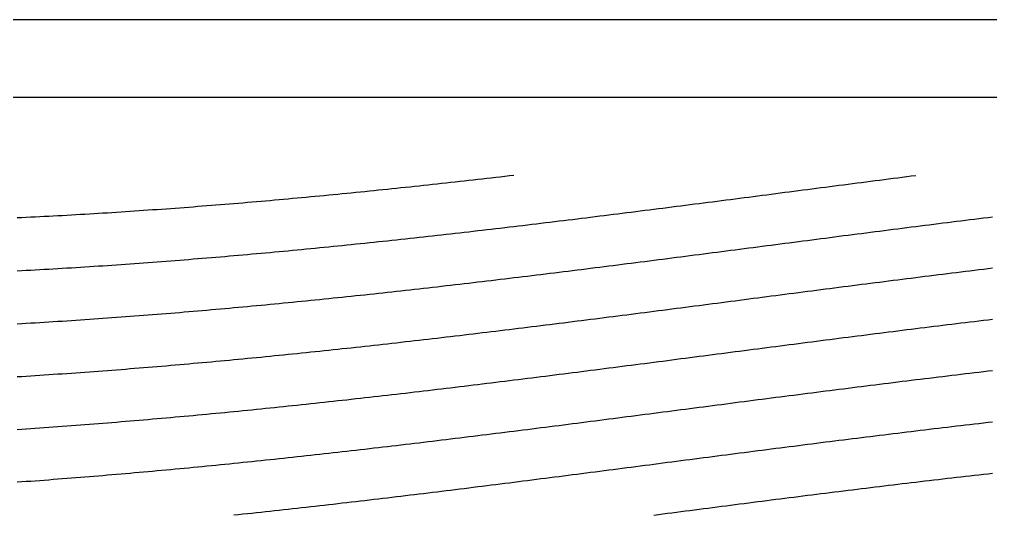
# Model space of a CAD drawing. Header units: millimetres. Extents: x 7 to 193, y 7 to 313.
# Drawn here: x 60.91 to 110.8, y 287.54 to 313 of the extents above; entities that cross this region are included whole.
import ezdxf

# ---------------------------------------------------------------- set-up
doc = ezdxf.new("R2010")
doc.units = ezdxf.units.MM
doc.layers.add('STUDY_GUIDES', color=7, linetype='Continuous')

msp = doc.modelspace()

# ---------------------------------------------------------------- linework, layer by layer
at = {"layer": 'STUDY_GUIDES'}
for points in [[(19, 313), (181, 313)], [(20, 309), (180, 309)], [(60.792, 302.8063), (61.024, 302.8173), (61.256, 302.8286), (61.488, 302.84), (61.72, 302.8516), (61.952, 302.8633), (62.184, 302.8753), (62.416, 302.8874), (62.648, 302.8998), (62.88, 302.9123), (63.112, 302.925), (63.344, 302.9379), (63.576, 302.951), (63.808, 302.9642), (64.04, 302.9776), (64.272, 302.9913), (64.504, 303.005), (64.736, 303.019), (64.968, 303.0332), (65.2, 303.0475), (65.432, 303.062), (65.664, 303.0767), (65.896, 303.0915), (66.128, 303.1066), (66.36, 303.1218), (66.592, 303.1372), (66.824, 303.1527), (67.056, 303.1685), (67.288, 303.1844), (67.52, 303.2004), (67.752, 303.2167), (67.984, 303.2331), (68.216, 303.2497), (68.448, 303.2664), (68.68, 303.2833), (68.912, 303.3004), (69.144, 303.3177), (69.376, 303.3351), (69.608, 303.3527), (69.84, 303.3704), (70.072, 303.3883), (70.304, 303.4064), (70.536, 303.4247), (70.768, 303.443), (71, 303.4616), (71.232, 303.4803), (71.464, 303.4992), (71.696, 303.5182), (71.928, 303.5374), (72.16, 303.5567), (72.392, 303.5762), (72.624, 303.5959), (72.856, 303.6157), (73.088, 303.6356), (73.32, 303.6557), (73.552, 303.676), (73.784, 303.6964), (74.016, 303.7169), (74.248, 303.7376), (74.48, 303.7585), (74.712, 303.7795), (74.944, 303.8006), (75.176, 303.8219), (75.408, 303.8433), (75.64, 303.8649), (75.872, 303.8866), (76.104, 303.9084), (76.336, 303.9304), (76.568, 303.9525), (76.8, 303.9748), (77.032, 303.9972), (77.264, 304.0197), (77.496, 304.0424), (77.728, 304.0652), (77.96, 304.0881), (78.192, 304.1112), (78.424, 304.1344), (78.656, 304.1577), (78.888, 304.1811), (79.12, 304.2047), (79.352, 304.2284), (79.584, 304.2522), (79.816, 304.2762), (80.048, 304.3002), (80.28, 304.3244), (80.512, 304.3487), (80.744, 304.3732), (80.976, 304.3977), (81.208, 304.4224), (81.44, 304.4472), (81.672, 304.472), (81.904, 304.4971), (82.136, 304.5222), (82.368, 304.5474), (82.6, 304.5727), (82.832, 304.5982), (83.064, 304.6238), (83.296, 304.6494), (83.528, 304.6752), (83.76, 304.7011), (83.992, 304.727), (84.224, 304.7531), (84.456, 304.7793), (84.688, 304.8056), (84.92, 304.832), (85.152, 304.8584), (85.384, 304.885), (85.616, 304.9117), (85.848, 304.9384), (86.08, 304.9653), (86.312, 304.9922)], [(60.792, 300.0749), (61.024, 300.0871), (61.256, 300.0994), (61.488, 300.1119), (61.72, 300.1246), (61.952, 300.1375), (62.184, 300.1505), (62.416, 300.1638), (62.648, 300.1772), (62.88, 300.1908), (63.112, 300.2046), (63.344, 300.2186), (63.576, 300.2327), (63.808, 300.247), (64.04, 300.2615), (64.272, 300.2762), (64.504, 300.2911), (64.736, 300.3061), (64.968, 300.3213), (65.2, 300.3367), (65.432, 300.3522), (65.664, 300.368), (65.896, 300.3839), (66.128, 300.3999), (66.36, 300.4162), (66.592, 300.4326), (66.824, 300.4491), (67.056, 300.4659), (67.288, 300.4828), (67.52, 300.4999), (67.752, 300.5171), (67.984, 300.5346), (68.216, 300.5521), (68.448, 300.5699), (68.68, 300.5878), (68.912, 300.6058), (69.144, 300.6241), (69.376, 300.6425), (69.608, 300.661), (69.84, 300.6797), (70.072, 300.6986), (70.304, 300.7176), (70.536, 300.7368), (70.768, 300.7561), (71, 300.7756), (71.232, 300.7953), (71.464, 300.815), (71.696, 300.835), (71.928, 300.8551), (72.16, 300.8753), (72.392, 300.8957), (72.624, 300.9163), (72.856, 300.937), (73.088, 300.9578), (73.32, 300.9788), (73.552, 301), (73.784, 301.0212), (74.016, 301.0426), (74.248, 301.0642), (74.48, 301.0859), (74.712, 301.1077), (74.944, 301.1297), (75.176, 301.1518), (75.408, 301.1741), (75.64, 301.1965), (75.872, 301.219), (76.104, 301.2417), (76.336, 301.2645), (76.568, 301.2874), (76.8, 301.3104), (77.032, 301.3336), (77.264, 301.3569), (77.496, 301.3804), (77.728, 301.404), (77.96, 301.4276), (78.192, 301.4515), (78.424, 301.4754), (78.656, 301.4995), (78.888, 301.5237), (79.12, 301.548), (79.352, 301.5724), (79.584, 301.5969), (79.816, 301.6216), (80.048, 301.6464), (80.28, 301.6713), (80.512, 301.6963), (80.744, 301.7214), (80.976, 301.7466), (81.208, 301.7719), (81.44, 301.7974), (81.672, 301.8229), (81.904, 301.8486), (82.136, 301.8744), (82.368, 301.9002), (82.6, 301.9262), (82.832, 301.9523), (83.064, 301.9785), (83.296, 302.0047), (83.528, 302.0311), (83.76, 302.0576), (83.992, 302.0842), (84.224, 302.1108), (84.456, 302.1376), (84.688, 302.1644), (84.92, 302.1914), (85.152, 302.2184), (85.384, 302.2455), (85.616, 302.2728), (85.848, 302.3), (86.08, 302.3274), (86.312, 302.3549), (86.544, 302.3824), (86.776, 302.4101), (87.008, 302.4378), (87.24, 302.4656), (87.472, 302.4934), (87.704, 302.5214), (87.936, 302.5494), (88.168, 302.5775), (88.4, 302.6057), (88.632, 302.6339), (88.864, 302.6622), (89.096, 302.6906), (89.328, 302.719), (89.56, 302.7476), (89.792, 302.7761), (90.024, 302.8048), (90.256, 302.8335), (90.488, 302.8622), (90.72, 302.8911), (90.952, 302.92), (91.184, 302.9489), (91.416, 302.9779), (91.648, 303.0069), (91.88, 303.0361), (92.112, 303.0652), (92.344, 303.0944), (92.576, 303.1237), (92.808, 303.153), (93.04, 303.1823), (93.272, 303.2117), (93.504, 303.2412), (93.736, 303.2707), (93.968, 303.3002), (94.2, 303.3298), (94.432, 303.3594), (94.664, 303.389), (94.896, 303.4187), (95.128, 303.4484), (95.36, 303.4782), (95.592, 303.508), (95.824, 303.5378), (96.056, 303.5676), (96.288, 303.5975), (96.52, 303.6274), (96.752, 303.6573), (96.984, 303.6873), (97.216, 303.7173), (97.448, 303.7473), (97.68, 303.7773), (97.912, 303.8073), (98.144, 303.8374), (98.376, 303.8674), (98.608, 303.8975), (98.84, 303.9276), (99.072, 303.9577), (99.304, 303.9878), (99.536, 304.018), (99.768, 304.0481), (100, 304.0783), (100.232, 304.1084), (100.464, 304.1386), (100.696, 304.1687), (100.928, 304.1989), (101.16, 304.229), (101.392, 304.2592), (101.624, 304.2894), (101.856, 304.3195), (102.088, 304.3496), (102.32, 304.3798), (102.552, 304.4099), (102.784, 304.44), (103.016, 304.4701), (103.248, 304.5002), (103.48, 304.5303), (103.712, 304.5604), (103.944, 304.5905), (104.176, 304.6205), (104.408, 304.6505), (104.64, 304.6805), (104.872, 304.7105), (105.104, 304.7404), (105.336, 304.7704), (105.568, 304.8003), (105.8, 304.8301), (106.032, 304.86), (106.264, 304.8898), (106.496, 304.9196), (106.728, 304.9494), (106.96, 304.9791)], [(60.792, 297.3501), (61.024, 297.3634), (61.256, 297.3768), (61.488, 297.3904), (61.72, 297.4042), (61.952, 297.4181), (62.184, 297.4323), (62.416, 297.4466), (62.648, 297.4611), (62.88, 297.4757), (63.112, 297.4906), (63.344, 297.5056), (63.576, 297.5208), (63.808, 297.5362), (64.04, 297.5517), (64.272, 297.5675), (64.504, 297.5833), (64.736, 297.5994), (64.968, 297.6156), (65.2, 297.632), (65.432, 297.6486), (65.664, 297.6654), (65.896, 297.6823), (66.128, 297.6993), (66.36, 297.7166), (66.592, 297.734), (66.824, 297.7516), (67.056, 297.7693), (67.288, 297.7872), (67.52, 297.8053), (67.752, 297.8235), (67.984, 297.8419), (68.216, 297.8604), (68.448, 297.8791), (68.68, 297.898), (68.912, 297.917), (69.144, 297.9362), (69.376, 297.9555), (69.608, 297.975), (69.84, 297.9946), (70.072, 298.0144), (70.304, 298.0344), (70.536, 298.0545), (70.768, 298.0747), (71, 298.0951), (71.232, 298.1156), (71.464, 298.1363), (71.696, 298.1572), (71.928, 298.1782), (72.16, 298.1993), (72.392, 298.2206), (72.624, 298.242), (72.856, 298.2635), (73.088, 298.2852), (73.32, 298.3071), (73.552, 298.329), (73.784, 298.3511), (74.016, 298.3734), (74.248, 298.3958), (74.48, 298.4183), (74.712, 298.441), (74.944, 298.4637), (75.176, 298.4867), (75.408, 298.5097), (75.64, 298.5329), (75.872, 298.5562), (76.104, 298.5796), (76.336, 298.6032), (76.568, 298.6269), (76.8, 298.6507), (77.032, 298.6746), (77.264, 298.6987), (77.496, 298.7229), (77.728, 298.7472), (77.96, 298.7716), (78.192, 298.7962), (78.424, 298.8208), (78.656, 298.8456), (78.888, 298.8705), (79.12, 298.8955), (79.352, 298.9206), (79.584, 298.9458), (79.816, 298.9711), (80.048, 298.9966), (80.28, 299.0221), (80.512, 299.0478), (80.744, 299.0736), (80.976, 299.0994), (81.208, 299.1254), (81.44, 299.1515), (81.672, 299.1776), (81.904, 299.2039), (82.136, 299.2303), (82.368, 299.2568), (82.6, 299.2833), (82.832, 299.31), (83.064, 299.3367), (83.296, 299.3636), (83.528, 299.3905), (83.76, 299.4176), (83.992, 299.4447), (84.224, 299.4719), (84.456, 299.4992), (84.688, 299.5266), (84.92, 299.554), (85.152, 299.5816), (85.384, 299.6092), (85.616, 299.6369), (85.848, 299.6647), (86.08, 299.6926), (86.312, 299.7205), (86.544, 299.7485), (86.776, 299.7766), (87.008, 299.8048), (87.24, 299.833), (87.472, 299.8613), (87.704, 299.8897), (87.936, 299.9181), (88.168, 299.9466), (88.4, 299.9752), (88.632, 300.0039), (88.864, 300.0326), (89.096, 300.0613), (89.328, 300.0902), (89.56, 300.119), (89.792, 300.148), (90.024, 300.177), (90.256, 300.206), (90.488, 300.2351), (90.72, 300.2643), (90.952, 300.2935), (91.184, 300.3228), (91.416, 300.3521), (91.648, 300.3814), (91.88, 300.4108), (92.112, 300.4403), (92.344, 300.4697), (92.576, 300.4993), (92.808, 300.5288), (93.04, 300.5584), (93.272, 300.5881), (93.504, 300.6178), (93.736, 300.6475), (93.968, 300.6772), (94.2, 300.707), (94.432, 300.7368), (94.664, 300.7667), (94.896, 300.7966), (95.128, 300.8265), (95.36, 300.8564), (95.592, 300.8863), (95.824, 300.9163), (96.056, 300.9463), (96.288, 300.9763), (96.52, 301.0064), (96.752, 301.0364), (96.984, 301.0665), (97.216, 301.0966), (97.448, 301.1267), (97.68, 301.1568), (97.912, 301.1869), (98.144, 301.217), (98.376, 301.2472), (98.608, 301.2773), (98.84, 301.3075), (99.072, 301.3376), (99.304, 301.3678), (99.536, 301.3979), (99.768, 301.4281), (100, 301.4582), (100.232, 301.4884), (100.464, 301.5185), (100.696, 301.5487), (100.928, 301.5788), (101.16, 301.609), (101.392, 301.6391), (101.624, 301.6692), (101.856, 301.6993), (102.088, 301.7294), (102.32, 301.7595), (102.552, 301.7895), (102.784, 301.8195), (103.016, 301.8496), (103.248, 301.8796), (103.48, 301.9095), (103.712, 301.9395), (103.944, 301.9694), (104.176, 301.9993), (104.408, 302.0292), (104.64, 302.059), (104.872, 302.0889), (105.104, 302.1187), (105.336, 302.1484), (105.568, 302.1781), (105.8, 302.2078), (106.032, 302.2375), (106.264, 302.2671), (106.496, 302.2967), (106.728, 302.3262), (106.96, 302.3557), (107.192, 302.3851), (107.424, 302.4145), (107.656, 302.4439), (107.888, 302.4732), (108.12, 302.5025), (108.352, 302.5317), (108.584, 302.5609), (108.816, 302.59), (109.048, 302.619), (109.28, 302.648), (109.512, 302.677), (109.744, 302.7059), (109.976, 302.7347), (110.208, 302.7635), (110.44, 302.7922), (110.672, 302.8208), (110.904, 302.8494)], [(60.792, 294.6318), (61.024, 294.6461), (61.256, 294.6606), (61.488, 294.6753), (61.72, 294.6901), (61.952, 294.7051), (62.184, 294.7203), (62.416, 294.7357), (62.648, 294.7512), (62.88, 294.767), (63.112, 294.7828), (63.344, 294.7989), (63.576, 294.8151), (63.808, 294.8315), (64.04, 294.8481), (64.272, 294.8648), (64.504, 294.8817), (64.736, 294.8988), (64.968, 294.916), (65.2, 294.9334), (65.432, 294.951), (65.664, 294.9687), (65.896, 294.9866), (66.128, 295.0047), (66.36, 295.0229), (66.592, 295.0413), (66.824, 295.0598), (67.056, 295.0785), (67.288, 295.0974), (67.52, 295.1164), (67.752, 295.1356), (67.984, 295.1549), (68.216, 295.1744), (68.448, 295.194), (68.68, 295.2138), (68.912, 295.2337), (69.144, 295.2538), (69.376, 295.2741), (69.608, 295.2944), (69.84, 295.315), (70.072, 295.3357), (70.304, 295.3565), (70.536, 295.3775), (70.768, 295.3986), (71, 295.4199), (71.232, 295.4413), (71.464, 295.4628), (71.696, 295.4845), (71.928, 295.5064), (72.16, 295.5283), (72.392, 295.5504), (72.624, 295.5727), (72.856, 295.5951), (73.088, 295.6176), (73.32, 295.6402), (73.552, 295.663), (73.784, 295.6859), (74.016, 295.709), (74.248, 295.7322), (74.48, 295.7555), (74.712, 295.7789), (74.944, 295.8025), (75.176, 295.8261), (75.408, 295.85), (75.64, 295.8739), (75.872, 295.8979), (76.104, 295.9221), (76.336, 295.9464), (76.568, 295.9708), (76.8, 295.9954), (77.032, 296.02), (77.264, 296.0448), (77.496, 296.0697), (77.728, 296.0947), (77.96, 296.1198), (78.192, 296.145), (78.424, 296.1703), (78.656, 296.1958), (78.888, 296.2213), (79.12, 296.247), (79.352, 296.2727), (79.584, 296.2986), (79.816, 296.3246), (80.048, 296.3506), (80.28, 296.3768), (80.512, 296.4031), (80.744, 296.4295), (80.976, 296.4559), (81.208, 296.4825), (81.44, 296.5091), (81.672, 296.5359), (81.904, 296.5627), (82.136, 296.5897), (82.368, 296.6167), (82.6, 296.6438), (82.832, 296.671), (83.064, 296.6983), (83.296, 296.7257), (83.528, 296.7532), (83.76, 296.7807), (83.992, 296.8083), (84.224, 296.836), (84.456, 296.8638), (84.688, 296.8917), (84.92, 296.9196), (85.152, 296.9476), (85.384, 296.9757), (85.616, 297.0039), (85.848, 297.0321), (86.08, 297.0604), (86.312, 297.0888), (86.544, 297.1172), (86.776, 297.1457), (87.008, 297.1743), (87.24, 297.203), (87.472, 297.2317), (87.704, 297.2604), (87.936, 297.2892), (88.168, 297.3181), (88.4, 297.3471), (88.632, 297.3761), (88.864, 297.4051), (89.096, 297.4342), (89.328, 297.4634), (89.56, 297.4926), (89.792, 297.5218), (90.024, 297.5511), (90.256, 297.5805), (90.488, 297.6099), (90.72, 297.6393), (90.952, 297.6688), (91.184, 297.6983), (91.416, 297.7279), (91.648, 297.7575), (91.88, 297.7872), (92.112, 297.8168), (92.344, 297.8466), (92.576, 297.8763), (92.808, 297.9061), (93.04, 297.9359), (93.272, 297.9657), (93.504, 297.9956), (93.736, 298.0255), (93.968, 298.0554), (94.2, 298.0854), (94.432, 298.1154), (94.664, 298.1454), (94.896, 298.1754), (95.128, 298.2054), (95.36, 298.2355), (95.592, 298.2655), (95.824, 298.2956), (96.056, 298.3257), (96.288, 298.3558), (96.52, 298.3859), (96.752, 298.4161), (96.984, 298.4462), (97.216, 298.4763), (97.448, 298.5065), (97.68, 298.5367), (97.912, 298.5668), (98.144, 298.597), (98.376, 298.6271), (98.608, 298.6573), (98.84, 298.6874), (99.072, 298.7176), (99.304, 298.7477), (99.536, 298.7779), (99.768, 298.808), (100, 298.8381), (100.232, 298.8682), (100.464, 298.8983), (100.696, 298.9284), (100.928, 298.9585), (101.16, 298.9886), (101.392, 299.0186), (101.624, 299.0486), (101.856, 299.0786), (102.088, 299.1086), (102.32, 299.1385), (102.552, 299.1685), (102.784, 299.1984), (103.016, 299.2283), (103.248, 299.2581), (103.48, 299.2879), (103.712, 299.3177), (103.944, 299.3475), (104.176, 299.3772), (104.408, 299.4069), (104.64, 299.4365), (104.872, 299.4661), (105.104, 299.4957), (105.336, 299.5253), (105.568, 299.5548), (105.8, 299.5842), (106.032, 299.6136), (106.264, 299.643), (106.496, 299.6723), (106.728, 299.7016), (106.96, 299.7308), (107.192, 299.7599), (107.424, 299.789), (107.656, 299.8181), (107.888, 299.8471), (108.12, 299.8761), (108.352, 299.905), (108.584, 299.9338), (108.816, 299.9626), (109.048, 299.9913), (109.28, 300.0199), (109.512, 300.0485), (109.744, 300.077), (109.976, 300.1055), (110.208, 300.1339), (110.44, 300.1622), (110.672, 300.1904), (110.904, 300.2186)], [(60.792, 291.9198), (61.024, 291.9352), (61.256, 291.9507), (61.488, 291.9665), (61.72, 291.9823), (61.952, 291.9984), (62.184, 292.0146), (62.416, 292.031), (62.648, 292.0476), (62.88, 292.0643), (63.112, 292.0812), (63.344, 292.0983), (63.576, 292.1155), (63.808, 292.1329), (64.04, 292.1505), (64.272, 292.1682), (64.504, 292.1861), (64.736, 292.2041), (64.968, 292.2223), (65.2, 292.2407), (65.432, 292.2592), (65.664, 292.2779), (65.896, 292.2968), (66.128, 292.3158), (66.36, 292.335), (66.592, 292.3543), (66.824, 292.3738), (67.056, 292.3934), (67.288, 292.4132), (67.52, 292.4331), (67.752, 292.4532), (67.984, 292.4734), (68.216, 292.4938), (68.448, 292.5143), (68.68, 292.535), (68.912, 292.5558), (69.144, 292.5768), (69.376, 292.5979), (69.608, 292.6192), (69.84, 292.6406), (70.072, 292.6621), (70.304, 292.6838), (70.536, 292.7057), (70.768, 292.7276), (71, 292.7497), (71.232, 292.772), (71.464, 292.7944), (71.696, 292.8169), (71.928, 292.8395), (72.16, 292.8623), (72.392, 292.8852), (72.624, 292.9083), (72.856, 292.9314), (73.088, 292.9547), (73.32, 292.9782), (73.552, 293.0017), (73.784, 293.0254), (74.016, 293.0492), (74.248, 293.0731), (74.48, 293.0972), (74.712, 293.1214), (74.944, 293.1456), (75.176, 293.1701), (75.408, 293.1946), (75.64, 293.2192), (75.872, 293.244), (76.104, 293.2689), (76.336, 293.2939), (76.568, 293.319), (76.8, 293.3442), (77.032, 293.3695), (77.264, 293.395), (77.496, 293.4205), (77.728, 293.4462), (77.96, 293.4719), (78.192, 293.4978), (78.424, 293.5237), (78.656, 293.5498), (78.888, 293.576), (79.12, 293.6022), (79.352, 293.6286), (79.584, 293.6551), (79.816, 293.6816), (80.048, 293.7083), (80.28, 293.735), (80.512, 293.7619), (80.744, 293.7888), (80.976, 293.8158), (81.208, 293.843), (81.44, 293.8702), (81.672, 293.8974), (81.904, 293.9248), (82.136, 293.9523), (82.368, 293.9798), (82.6, 294.0074), (82.832, 294.0351), (83.064, 294.0629), (83.296, 294.0908), (83.528, 294.1187), (83.76, 294.1467), (83.992, 294.1748), (84.224, 294.203), (84.456, 294.2312), (84.688, 294.2595), (84.92, 294.2879), (85.152, 294.3163), (85.384, 294.3448), (85.616, 294.3734), (85.848, 294.402), (86.08, 294.4307), (86.312, 294.4595), (86.544, 294.4883), (86.776, 294.5172), (87.008, 294.5461), (87.24, 294.5751), (87.472, 294.6042), (87.704, 294.6333), (87.936, 294.6624), (88.168, 294.6916), (88.4, 294.7209), (88.632, 294.7502), (88.864, 294.7795), (89.096, 294.8089), (89.328, 294.8384), (89.56, 294.8679), (89.792, 294.8974), (90.024, 294.927), (90.256, 294.9566), (90.488, 294.9862), (90.72, 295.0159), (90.952, 295.0456), (91.184, 295.0754), (91.416, 295.1051), (91.648, 295.135), (91.88, 295.1648), (92.112, 295.1947), (92.344, 295.2246), (92.576, 295.2545), (92.808, 295.2844), (93.04, 295.3144), (93.272, 295.3444), (93.504, 295.3744), (93.736, 295.4045), (93.968, 295.4345), (94.2, 295.4646), (94.432, 295.4947), (94.664, 295.5247), (94.896, 295.5549), (95.128, 295.585), (95.36, 295.6151), (95.592, 295.6452), (95.824, 295.6754), (96.056, 295.7055), (96.288, 295.7357), (96.52, 295.7659), (96.752, 295.796), (96.984, 295.8262), (97.216, 295.8563), (97.448, 295.8865), (97.68, 295.9166), (97.912, 295.9468), (98.144, 295.9769), (98.376, 296.0071), (98.608, 296.0372), (98.84, 296.0673), (99.072, 296.0974), (99.304, 296.1275), (99.536, 296.1575), (99.768, 296.1876), (100, 296.2176), (100.232, 296.2477), (100.464, 296.2777), (100.696, 296.3076), (100.928, 296.3376), (101.16, 296.3675), (101.392, 296.3974), (101.624, 296.4273), (101.856, 296.4572), (102.088, 296.487), (102.32, 296.5168), (102.552, 296.5465), (102.784, 296.5763), (103.016, 296.6059), (103.248, 296.6356), (103.48, 296.6652), (103.712, 296.6948), (103.944, 296.7243), (104.176, 296.7538), (104.408, 296.7833), (104.64, 296.8127), (104.872, 296.842), (105.104, 296.8714), (105.336, 296.9006), (105.568, 296.9298), (105.8, 296.959), (106.032, 296.9881), (106.264, 297.0172), (106.496, 297.0462), (106.728, 297.0751), (106.96, 297.104), (107.192, 297.1329), (107.424, 297.1617), (107.656, 297.1904), (107.888, 297.219), (108.12, 297.2476), (108.352, 297.2761), (108.584, 297.3046), (108.816, 297.333), (109.048, 297.3613), (109.28, 297.3896), (109.512, 297.4177), (109.744, 297.4458), (109.976, 297.4739), (110.208, 297.5018), (110.44, 297.5297), (110.672, 297.5575), (110.904, 297.5852)], [(60.792, 289.2141), (61.024, 289.2305), (61.256, 289.247), (61.488, 289.2638), (61.72, 289.2807), (61.952, 289.2977), (62.184, 289.3149), (62.416, 289.3323), (62.648, 289.3499), (62.88, 289.3676), (63.112, 289.3855), (63.344, 289.4035), (63.576, 289.4218), (63.808, 289.4401), (64.04, 289.4586), (64.272, 289.4773), (64.504, 289.4962), (64.736, 289.5152), (64.968, 289.5343), (65.2, 289.5537), (65.432, 289.5731), (65.664, 289.5928), (65.896, 289.6125), (66.128, 289.6325), (66.36, 289.6525), (66.592, 289.6728), (66.824, 289.6932), (67.056, 289.7137), (67.288, 289.7344), (67.52, 289.7552), (67.752, 289.7762), (67.984, 289.7973), (68.216, 289.8185), (68.448, 289.8399), (68.68, 289.8615), (68.912, 289.8831), (69.144, 289.905), (69.376, 289.9269), (69.608, 289.949), (69.84, 289.9713), (70.072, 289.9936), (70.304, 290.0162), (70.536, 290.0388), (70.768, 290.0616), (71, 290.0845), (71.232, 290.1075), (71.464, 290.1307), (71.696, 290.154), (71.928, 290.1774), (72.16, 290.201), (72.392, 290.2246), (72.624, 290.2484), (72.856, 290.2724), (73.088, 290.2964), (73.32, 290.3206), (73.552, 290.3449), (73.784, 290.3693), (74.016, 290.3938), (74.248, 290.4185), (74.48, 290.4432), (74.712, 290.4681), (74.944, 290.4931), (75.176, 290.5182), (75.408, 290.5434), (75.64, 290.5687), (75.872, 290.5942), (76.104, 290.6197), (76.336, 290.6453), (76.568, 290.6711), (76.8, 290.697), (77.032, 290.7229), (77.264, 290.749), (77.496, 290.7751), (77.728, 290.8014), (77.96, 290.8278), (78.192, 290.8542), (78.424, 290.8808), (78.656, 290.9074), (78.888, 290.9342), (79.12, 290.961), (79.352, 290.988), (79.584, 291.015), (79.816, 291.0421), (80.048, 291.0693), (80.28, 291.0966), (80.512, 291.124), (80.744, 291.1514), (80.976, 291.1789), (81.208, 291.2066), (81.44, 291.2343), (81.672, 291.262), (81.904, 291.2899), (82.136, 291.3178), (82.368, 291.3459), (82.6, 291.3739), (82.832, 291.4021), (83.064, 291.4303), (83.296, 291.4586), (83.528, 291.487), (83.76, 291.5154), (83.992, 291.5439), (84.224, 291.5725), (84.456, 291.6011), (84.688, 291.6298), (84.92, 291.6586), (85.152, 291.6874), (85.384, 291.7163), (85.616, 291.7452), (85.848, 291.7742), (86.08, 291.8033), (86.312, 291.8324), (86.544, 291.8615), (86.776, 291.8907), (87.008, 291.92), (87.24, 291.9493), (87.472, 291.9786), (87.704, 292.008), (87.936, 292.0375), (88.168, 292.0669), (88.4, 292.0965), (88.632, 292.126), (88.864, 292.1556), (89.096, 292.1853), (89.328, 292.215), (89.56, 292.2447), (89.792, 292.2744), (90.024, 292.3042), (90.256, 292.334), (90.488, 292.3638), (90.72, 292.3937), (90.952, 292.4236), (91.184, 292.4535), (91.416, 292.4835), (91.648, 292.5135), (91.88, 292.5435), (92.112, 292.5735), (92.344, 292.6035), (92.576, 292.6336), (92.808, 292.6636), (93.04, 292.6937), (93.272, 292.7238), (93.504, 292.7539), (93.736, 292.784), (93.968, 292.8142), (94.2, 292.8443), (94.432, 292.8744), (94.664, 292.9046), (94.896, 292.9347), (95.128, 292.9649), (95.36, 292.9951), (95.592, 293.0252), (95.824, 293.0554), (96.056, 293.0855), (96.288, 293.1157), (96.52, 293.1458), (96.752, 293.176), (96.984, 293.2061), (97.216, 293.2362), (97.448, 293.2663), (97.68, 293.2964), (97.912, 293.3265), (98.144, 293.3566), (98.376, 293.3866), (98.608, 293.4167), (98.84, 293.4467), (99.072, 293.4767), (99.304, 293.5067), (99.536, 293.5366), (99.768, 293.5666), (100, 293.5965), (100.232, 293.6264), (100.464, 293.6562), (100.696, 293.686), (100.928, 293.7158), (101.16, 293.7456), (101.392, 293.7753), (101.624, 293.805), (101.856, 293.8347), (102.088, 293.8643), (102.32, 293.8938), (102.552, 293.9234), (102.784, 293.9529), (103.016, 293.9823), (103.248, 294.0117), (103.48, 294.0411), (103.712, 294.0704), (103.944, 294.0997), (104.176, 294.1289), (104.408, 294.1581), (104.64, 294.1872), (104.872, 294.2163), (105.104, 294.2453), (105.336, 294.2742), (105.568, 294.3031), (105.8, 294.332), (106.032, 294.3607), (106.264, 294.3895), (106.496, 294.4181), (106.728, 294.4467), (106.96, 294.4752), (107.192, 294.5037), (107.424, 294.5321), (107.656, 294.5604), (107.888, 294.5887), (108.12, 294.6168), (108.352, 294.6449), (108.584, 294.673), (108.816, 294.7009), (109.048, 294.7288), (109.28, 294.7566), (109.512, 294.7844), (109.744, 294.812), (109.976, 294.8396), (110.208, 294.8671), (110.44, 294.8945), (110.672, 294.9218), (110.904, 294.949)], [(71.928, 287.5198), (72.16, 287.5441), (72.392, 287.5685), (72.624, 287.593), (72.856, 287.6177), (73.088, 287.6424), (73.32, 287.6673), (73.552, 287.6923), (73.784, 287.7174), (74.016, 287.7426), (74.248, 287.7679), (74.48, 287.7933), (74.712, 287.8189), (74.944, 287.8445), (75.176, 287.8703), (75.408, 287.8961), (75.64, 287.9221), (75.872, 287.9482), (76.104, 287.9743), (76.336, 288.0006), (76.568, 288.0269), (76.8, 288.0534), (77.032, 288.08), (77.264, 288.1066), (77.496, 288.1333), (77.728, 288.1602), (77.96, 288.1871), (78.192, 288.2141), (78.424, 288.2412), (78.656, 288.2684), (78.888, 288.2957), (79.12, 288.3231), (79.352, 288.3505), (79.584, 288.3781), (79.816, 288.4057), (80.048, 288.4334), (80.28, 288.4612), (80.512, 288.489), (80.744, 288.517), (80.976, 288.545), (81.208, 288.573), (81.44, 288.6012), (81.672, 288.6294), (81.904, 288.6577), (82.136, 288.6861), (82.368, 288.7145), (82.6, 288.743), (82.832, 288.7716), (83.064, 288.8002), (83.296, 288.8289), (83.528, 288.8577), (83.76, 288.8865), (83.992, 288.9154), (84.224, 288.9443), (84.456, 288.9733), (84.688, 289.0023), (84.92, 289.0314), (85.152, 289.0606), (85.384, 289.0898), (85.616, 289.119), (85.848, 289.1483), (86.08, 289.1777), (86.312, 289.2071), (86.544, 289.2365), (86.776, 289.266), (87.008, 289.2955), (87.24, 289.3251), (87.472, 289.3547), (87.704, 289.3843), (87.936, 289.414), (88.168, 289.4437), (88.4, 289.4735), (88.632, 289.5033), (88.864, 289.5331), (89.096, 289.5629), (89.328, 289.5928), (89.56, 289.6227), (89.792, 289.6526), (90.024, 289.6825), (90.256, 289.7125), (90.488, 289.7425), (90.72, 289.7725), (90.952, 289.8025), (91.184, 289.8326), (91.416, 289.8627), (91.648, 289.8927), (91.88, 289.9228), (92.112, 289.9529), (92.344, 289.9831), (92.576, 290.0132), (92.808, 290.0433), (93.04, 290.0735), (93.272, 290.1036), (93.504, 290.1338), (93.736, 290.1639), (93.968, 290.1941), (94.2, 290.2243), (94.432, 290.2544), (94.664, 290.2846), (94.896, 290.3147), (95.128, 290.3449), (95.36, 290.375), (95.592, 290.4051), (95.824, 290.4353), (96.056, 290.4654), (96.288, 290.4955), (96.52, 290.5256), (96.752, 290.5556), (96.984, 290.5857), (97.216, 290.6157), (97.448, 290.6458), (97.68, 290.6758), (97.912, 290.7057), (98.144, 290.7357), (98.376, 290.7656), (98.608, 290.7955), (98.84, 290.8254), (99.072, 290.8553), (99.304, 290.8851), (99.536, 290.9149), (99.768, 290.9446), (100, 290.9744), (100.232, 291.0041), (100.464, 291.0337), (100.696, 291.0633), (100.928, 291.0929), (101.16, 291.1225), (101.392, 291.1519), (101.624, 291.1814), (101.856, 291.2108), (102.088, 291.2402), (102.32, 291.2695), (102.552, 291.2988), (102.784, 291.328), (103.016, 291.3572), (103.248, 291.3863), (103.48, 291.4153), (103.712, 291.4444), (103.944, 291.4733), (104.176, 291.5022), (104.408, 291.5311), (104.64, 291.5598), (104.872, 291.5886), (105.104, 291.6172), (105.336, 291.6458), (105.568, 291.6743), (105.8, 291.7028), (106.032, 291.7312), (106.264, 291.7595), (106.496, 291.7878), (106.728, 291.8159), (106.96, 291.8441), (107.192, 291.8721), (107.424, 291.9001), (107.656, 291.9279), (107.888, 291.9558), (108.12, 291.9835), (108.352, 292.0111), (108.584, 292.0387), (108.816, 292.0662), (109.048, 292.0936), (109.28, 292.1209), (109.512, 292.1481), (109.744, 292.1753), (109.976, 292.2023), (110.208, 292.2293), (110.44, 292.2562), (110.672, 292.2829), (110.904, 292.3096)], [(93.504, 287.5138), (93.736, 287.5439), (93.968, 287.5741), (94.2, 287.6042), (94.432, 287.6343), (94.664, 287.6644), (94.896, 287.6945), (95.128, 287.7246), (95.36, 287.7547), (95.592, 287.7847), (95.824, 287.8148), (96.056, 287.8448), (96.288, 287.8748), (96.52, 287.9048), (96.752, 287.9347), (96.984, 287.9647), (97.216, 287.9946), (97.448, 288.0245), (97.68, 288.0543), (97.912, 288.0841), (98.144, 288.1139), (98.376, 288.1437), (98.608, 288.1734), (98.84, 288.2031), (99.072, 288.2328), (99.304, 288.2624), (99.536, 288.292), (99.768, 288.3215), (100, 288.351), (100.232, 288.3805), (100.464, 288.4099), (100.696, 288.4393), (100.928, 288.4686), (101.16, 288.4978), (101.392, 288.5271), (101.624, 288.5562), (101.856, 288.5854), (102.088, 288.6144), (102.32, 288.6434), (102.552, 288.6724), (102.784, 288.7013), (103.016, 288.7301), (103.248, 288.7589), (103.48, 288.7876), (103.712, 288.8163), (103.944, 288.8449), (104.176, 288.8734), (104.408, 288.9019), (104.64, 288.9303), (104.872, 288.9586), (105.104, 288.9869), (105.336, 289.0151), (105.568, 289.0432), (105.8, 289.0712), (106.032, 289.0992), (106.264, 289.1271), (106.496, 289.1549), (106.728, 289.1826), (106.96, 289.2103), (107.192, 289.2378), (107.424, 289.2653), (107.656, 289.2927), (107.888, 289.32), (108.12, 289.3473), (108.352, 289.3744), (108.584, 289.4015), (108.816, 289.4284), (109.048, 289.4553), (109.28, 289.4821), (109.512, 289.5088), (109.744, 289.5354), (109.976, 289.5619), (110.208, 289.5883), (110.44, 289.6146), (110.672, 289.6408), (110.904, 289.6669)]]:
    msp.add_lwpolyline(points, dxfattribs=at)

doc.saveas('drawing.dxf')
